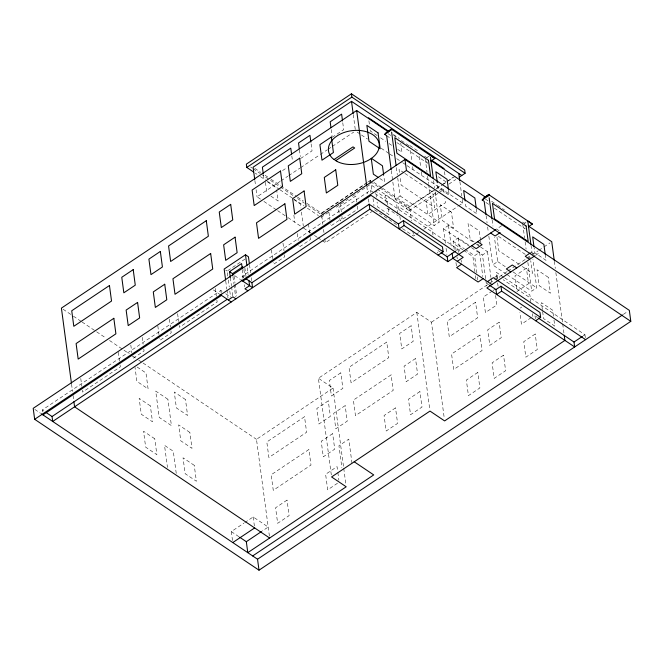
<?xml version="1.0" encoding="UTF-8"?>
<svg xmlns="http://www.w3.org/2000/svg" width="664" height="664" viewBox="0 0 664 664"><rect width="100%" height="100%" fill="white"/><g stroke="black" fill="none" stroke-linecap="round" stroke-linejoin="round"><path stroke-width="0.5" stroke-dasharray="3.32 2.49" d="M282.524 170.607L286.823 167.726M300.593 158.505L312.03 150.852L311.001 143.092M332.249 137.323L343.686 129.663L342.649 121.902M260.479 199.125L257.043 196.818L280.15 181.347M281.005 180.774L287.852 176.192M288.707 175.62L299.837 168.175M300.692 167.602L319.517 155.002M320.372 154.43L327.219 149.848M328.074 149.275L331.502 146.985M332.357 146.412L353.746 132.086M227.785 276.033L227.121 271.053L245.033 259.06M367.25 182.426L321.376 213.127L322.87 224.357M368.08 181.861L370.578 180.193L373.126 181.903M329.908 207.824L320.571 214.065L305.216 203.74M330.755 207.251L365.54 183.969M321.011 217.36L331.145 210.579M336.241 207.168L348.135 199.208M352.376 196.361L370.221 184.426L376.231 188.46M42.562 411.929L42.297 409.962L220.83 290.458L222.457 291.554M242.418 278.166L242.161 276.191L370.346 190.385L373.791 192.701M426.902 157.559L429.401 155.891M321.982 240.484L325.327 242.733L371.989 211.501M435.103 191.813L439.161 222.224L434.165 225.569L395.146 199.325L400.143 195.98L397.437 175.711M406.26 208.662L433.351 190.535M436.746 188.261L440.987 185.422M441.834 184.858L446.075 182.019M446.93 181.446L452.865 177.471M435.941 192.792L409.24 210.662L408.8 207.375L435.443 189.539M436.306 188.966L442.324 184.932M443.179 184.36L455.214 176.309M439.385 190.485L443.693 187.605M448.856 184.144L455.745 179.529M437.85 193.498L426.188 201.3L427.94 214.464L445.436 202.752L444.897 198.702M438.68 192.942L443.685 189.597L444.357 194.652M402.525 228.623L413.547 236.044L415.241 234.907M416.096 234.334L418.635 232.632M423.732 229.229L457.662 206.512M458.517 205.948L462.758 203.109L461.936 196.984M445.386 243.182L443.469 228.789L448.466 225.445L475.607 243.696M454.209 249.365L453.122 241.273L458.127 237.928L469.282 245.431M456.442 250.569L458.135 249.432L374.654 193.282M501.685 225.66L496.597 229.063L500.274 231.537M476.885 272.912L474.586 255.706L479.582 252.353L476.154 250.046M524.444 223.162L526.104 221.992M485.641 278.673L482.487 255.026L487.484 251.681L480.703 247.116M331.303 474.893L318.405 378.256L416.818 312.379L431.451 322.223L444.349 418.859M506.259 274.058L492.688 264.928L497.685 261.583L494.439 237.264M494.605 277.378L497.153 275.676L499.735 277.411M269.393 536.031L256.487 439.327L333.037 388.091L318.405 378.256M431.451 322.223L489.019 283.694M489.874 283.121L507.064 271.618M507.918 271.045L525.963 258.968M526.826 258.387L531.117 255.516M531.98 254.943L537.989 250.917M538.853 250.336L543.144 247.464M544.007 246.892L550.016 242.866M535.616 255.3L539.857 252.469M492.323 291.039L483.334 297.049L485.409 312.578L496.846 304.925L495.551 295.214M493.144 290.492L494.78 289.396M507.105 274.63L531.698 291.172L536.703 287.827L532.918 259.45M520.178 308.104L521.813 307.017M531.241 317.616L521.439 324.181L519.879 312.536M232.508 540.571L231.313 531.598L243.929 523.149M244.767 522.585L253.183 516.957L268.198 527.058L262.305 530.992M337.503 483.251L327.692 489.816L325.617 474.287L337.063 466.626L337.71 471.481M583.258 335.843L584.934 334.714L503.179 279.727M623.33 314.396L627.621 311.524M393.345 134.46L399.338 138.494M409.812 145.54L417.789 150.902M393.611 135.365L396.192 137.099M401.346 140.56L409.937 146.346M424.553 156.173L427.989 158.48M491.584 201.25L496.738 204.719M497.593 205.3L504.474 209.924M522.518 222.058L525.954 224.374M387.917 133.58L391.312 135.854M485.45 199.125L487.99 200.835M386.656 135.722L390.897 138.577M396.84 142.569L427.657 163.302M485.899 202.47L489.285 204.753M494.381 208.172L525.199 228.906L523.987 226.59M377.111 135.522L370.255 130.908L369.981 128.882M380.53 137.822L385.676 141.283M389.104 143.59L391.669 145.316M397.67 149.35L401.952 152.23L400.741 143.117M438.456 176.782L445.843 181.753M357.182 132.095L360.618 134.41M361.473 134.991L367.491 139.033M381.236 148.279L388.971 153.484M389.834 154.056L393.271 156.372M396.707 158.679L401.861 162.149M402.724 162.73L406.161 165.037M407.015 165.618L462.758 203.109M531.2 252.337L534.877 254.81M404.102 172.889L399.056 169.494L399.438 172.399M404.94 173.453L432.704 192.12L434.779 207.649L401.122 185.015L400.085 177.255M498.39 236.301L525.307 254.412M528.677 256.669L530.362 257.806M518.966 264.28L498.78 250.702L496.838 236.143M522.336 266.538L532.428 273.327L530.744 260.711M379.775 178.458L384.58 181.695L383.651 174.74M474.179 241.953L470.17 239.256L468.045 223.361L479.267 230.906L480.462 239.845M477.383 244.111L478.985 245.19M476.461 244.269L479.848 246.552M400.143 195.98L439.161 222.224M497.685 261.583L506.167 267.285M512.948 271.85L536.703 287.827M443.469 228.789L470.61 247.041M471.457 247.614L482.487 255.026M373.973 182.475L381.609 187.605M382.456 188.178L409.597 206.429L411.506 220.73M370.628 181.704L379.111 187.406M379.957 187.978L408.8 207.375M377.086 189.041L409.24 210.662M453.122 241.273L464.285 248.776M465.14 249.357L474.586 255.706M462.891 249.838L455.371 244.775L456.043 249.805M463.729 250.403L472.926 256.586L474.934 271.659M503.777 277.336L496.207 272.24L496.987 278.067M504.623 277.901L529.855 294.874L530.768 301.672M386.971 208.181L398.184 215.725M440.697 252.378L437.443 250.187L437.842 253.15M486.214 282.988L488.654 284.632M535.848 316.371L537.566 317.533M374.529 209.799L396.582 224.631M254.802 168.357L260.778 172.374M265.044 175.238L270.165 178.682M271.02 179.263L296.625 196.478M297.472 197.059L303.448 201.076M306.868 203.367L323.6 214.63M250.618 167.013L252.32 168.166M253.175 168.739L259.998 173.329M260.852 173.902L279.619 186.526M280.474 187.099L294.127 196.278M297.538 198.577L304.361 203.167M255.316 173.171L257.026 174.325M260.437 176.616L266.413 180.633M267.268 181.206L279.212 189.24M280.059 189.813L292.857 198.42M293.712 198.992L303.946 205.881M307.366 208.181L318.454 215.634M267.584 181.944L276.398 187.87M293.978 199.69L300.36 203.989L300.9 208.006M270.945 196.179L278.158 201.026L276.672 189.896M263.907 201.433L276.78 210.09M277.643 210.662L287.08 217.012M287.935 217.593L302.784 227.578M303.581 228.109L311.109 233.172M314.454 235.421L316.96 237.114M317.799 237.671L321.144 239.92M242.161 276.191L243.779 277.286M234.691 275.66L240.376 279.486M225.636 270.049L227.121 271.053M225.71 293.745L230.591 297.024M213.36 289.927L219.054 293.754M63.13 309.275L72.584 315.632M73.438 316.213L81.174 321.417M82.037 321.99L95.782 331.245M96.645 331.817L106.099 338.175M109.535 340.491L129.297 353.787M132.742 356.095L137.896 359.564M138.751 360.145L142.196 362.453M143.05 363.034L256.487 439.327M137.166 367.059L145.98 372.985L148.097 388.888L136.884 381.343L135.024 367.424M231.313 531.598L238.816 536.645M42.297 409.962L43.924 411.049M34.827 409.431L40.512 413.257M426.446 160.987L427.251 162.531M584.934 334.714L585.333 337.677M554.349 261.251L555.303 268.447M555.851 272.555L562.574 322.928M562.715 323.957L563.943 333.212M545.21 254.353L546.007 260.321L534.794 252.776L534.13 247.805M553.461 316.18L552.664 310.212L541.451 302.668L542.513 310.619M553.992 320.156L554.789 326.115L543.567 318.571L542.646 311.615M531.017 245.257L532.105 253.366M522.775 224.283L524.585 237.828M525.133 241.928L526.087 249.108M527.872 262.446L531.698 291.172M534.985 315.79L535.383 318.753M532.503 313.723L532.877 316.529M492.14 220.033L492.954 226.109M497.153 275.676L497.543 278.631M497.635 282.914L498.149 286.798M486.114 215.692L487.077 222.872M487.625 226.972L488.306 232.101M488.853 236.21L492.688 264.928M487.484 251.681L490.912 277.386M491.053 278.415L491.609 282.607M476.337 208.936L477.001 213.908L465.779 206.363L465.115 201.391M480.595 240.841L480.861 242.825M485.774 279.702L486.612 285.952M479.582 252.353L482.828 276.647M477.424 276.963L477.823 280M475.474 275.684L475.88 278.697M459.895 181.662L461.804 195.955M458.127 237.928L459.878 251.083M461.098 260.197L461.364 262.222M458.135 249.432L458.534 252.395M448.54 190.236L449.196 195.208L437.983 187.663L437.451 183.687M456.981 256.835L457.247 258.852M444.498 171.627L445.038 175.678M455.961 262.529L456.5 266.579M448.466 225.445L451.346 247.033M446.075 248.319L446.897 254.486M433.617 180.666L434.563 187.763M425.234 158.679L427.043 172.225M427.591 176.325L428.546 183.513M428.687 184.534L434.165 225.569M432.978 235.014L432.206 229.196L398.549 206.562L399.33 212.389M419.258 156.472L420.602 166.523M421.275 171.544L421.806 175.57M410.485 150.562L411.962 161.618M412.626 166.647L413.033 169.66M412.867 230.939L413.547 236.044M416.818 312.379L429.849 410.045M396.358 167.602L397.304 174.698M399.844 216.265L400.624 222.091M397.919 213.7L396.433 202.57L385.211 195.025L386.29 203.118M391.312 170.607L395.146 199.325M387.643 204.653L386.846 198.694L375.633 191.149L376.422 197.108M388.174 208.629L388.971 214.588L377.75 207.043L377.086 202.08M368.902 120.79L369.441 124.832M370.578 180.193L372.081 191.423M373.035 198.569L373.99 205.715M369.782 181.131L370.114 183.596M370.346 190.385L370.612 192.361M366.81 186.584L367.773 193.78M368.454 198.926L369.001 203.035M353.281 114.606L355.323 129.92M356.676 202.088L355.862 196.013L338.366 207.724L339.179 213.8M357.215 206.139L357.622 209.177L340.126 220.888L339.719 217.85M331.212 129.563L332.116 136.352M340.126 202.802L341.421 212.505M341.943 216.389L342.201 218.332L330.763 225.984L330.498 224.042M328.946 212.397L329.983 220.166M323.551 229.462L323.957 232.524M324.779 238.65L325.327 242.733M351.995 463.281L348.783 439.153L338.939 445.743L341.885 467.854M333.037 388.091L343.595 467.257M343.736 468.286L345.927 484.728M299.431 149.773L300.336 156.563M308.478 223.984L309.773 233.695M310.287 237.571L310.544 239.513L299.107 247.166L298.85 245.232M337.843 472.453L338.881 480.213M301.431 212.032L303.315 226.1M291.811 155.932L292.459 160.779M297.298 233.587L298.202 240.376M293.861 215.169L294.799 222.208M282.988 243.157L284.026 250.926M284.541 254.802L284.798 256.744L273.352 264.405L273.095 262.463M265.451 182.351L266.936 193.481M263.417 174.931L264.064 179.786M271.41 249.847L272.58 258.587M254.868 180.475L255.549 185.58M256.088 189.663L257.043 196.818M249.506 264.753L250.577 272.73M251.241 277.718L251.639 280.706M247.199 267.741L248.137 274.722M244.825 267.592L246.037 276.672M243.879 269.41L244.817 276.448M242.393 269.625L243.472 277.701M244.41 284.756L244.684 286.782M234.035 276L234.973 283.038M235.106 284.043L236.716 296.102M232.931 276.647L233.877 283.711M234.01 284.723L235.62 296.825M230.367 277.676L231.437 285.752M231.578 286.757L232.782 295.837M228.316 280.025L229.254 287.006M229.786 290.99L230.582 296.974M225.743 281.013L226.806 288.989M226.947 289.985L228.009 297.962M253.183 516.957L254.378 525.929M220.83 290.458L221.228 293.422M215.327 288.442L216.364 296.21M216.879 300.087L217.145 302.029L179.413 327.277L179.155 325.343M177.603 313.698L178.641 321.459M169.386 319.193L170.424 326.954M170.947 330.838L171.204 332.78L159.758 340.441L159.501 338.499M157.816 325.883L158.978 334.614M176.242 473.357L173.287 451.246L164.514 445.345L167.461 467.456M142.245 337.362L143.15 344.151M143.797 349.007L144.055 350.949L132.609 358.61L132.352 356.668M130.8 345.023L131.837 352.783M118.366 352.285L119.528 361.017M120.051 364.901L120.308 366.843L82.585 392.092L82.319 390.15M80.767 378.505L81.805 386.274M71.563 384.199L72.517 391.395M73.073 395.503L73.621 399.62M340.798 372.819L329.361 380.48L331.427 396.01L342.873 388.349L340.798 372.819M386.738 342.076L349.015 367.325L351.082 382.846L388.813 357.597L386.738 342.076M411.14 325.742L399.695 333.403L401.77 348.924L413.216 341.271L411.14 325.742M304.535 416.726L266.812 441.975L268.887 457.504L306.61 432.256L304.535 416.726M328.282 400.832L316.844 408.493L318.911 424.014L330.357 416.353L328.282 400.832M475.59 302.236L447.196 321.243L449.271 336.764L477.665 317.766L475.59 302.236M526.428 268.214L514.99 275.867L517.065 291.396L528.502 283.736L526.428 268.214M345.172 405.613L333.735 413.265L335.801 428.795L347.247 421.134L345.172 405.613M391.113 374.861L353.389 400.11L355.464 415.639L393.188 390.39L391.113 374.861M415.515 358.527L404.069 366.188L406.144 381.717L417.59 374.056L415.515 358.527M308.909 449.511L271.186 474.76L273.261 490.289L310.984 465.041L308.909 449.511M332.664 433.617L321.218 441.278L323.285 456.807L334.731 449.146L332.664 433.617M479.964 335.029L451.57 354.028L453.645 369.558L482.039 350.55L479.964 335.029M499.154 322.181L487.716 329.842L489.783 345.363L501.22 337.71L499.154 322.181M395.52 407.87L384.074 415.531L386.149 431.052L397.595 423.391L395.52 407.87M419.922 391.536L408.476 399.197L410.551 414.726L421.989 407.065L419.922 391.536M287.031 500.116L275.593 507.769L277.66 523.298L289.106 515.637L287.031 500.116M477.806 372.421L466.36 380.082L468.435 395.611L479.881 387.95L477.806 372.421M503.553 355.19L492.115 362.851L494.19 378.372L505.628 370.719L503.553 355.19M535.209 334.009L523.771 341.661L525.838 357.19L537.276 349.53L535.209 334.009M451.47 212.206L440.249 204.661L442.373 220.564L453.587 228.109L451.47 212.206M548.273 277.32L537.06 269.775L539.185 285.669L550.398 293.214L548.273 277.32M185.48 399.554L174.267 392.009L176.383 407.912L187.605 415.457L185.48 399.554M167.909 399.288L155.716 391.088L159.227 417.407L171.42 425.607L167.909 399.288M150.363 405.887L139.149 398.342L141.274 414.236L152.488 421.781L150.363 405.887M189.871 432.455L178.657 424.91L180.774 440.805L191.996 448.349L189.871 432.455M154.753 438.779L143.54 431.235L145.657 447.138L156.878 454.682L154.753 438.779M194.262 465.348L183.04 457.803L185.165 473.706L196.378 481.251L194.262 465.348"/><path stroke-width="1" d="M391.179 169.577L386.656 135.722L384.68 134.394L386.224 132.435L391.221 129.09L434.879 158.464L430.87 161.153M485.982 214.663L484.197 201.325L482.213 199.997C484.579 196.32 495.543 190.452 483.757 198.038M459.197 177.23L465.107 173.262L464.675 169.976L351.43 93.815L246.352 164.149L246.792 167.436L253.615 172.026M246.792 167.436L351.87 97.102L351.43 93.815M461.779 175.495L351.513 101.335L253.092 167.203L254.727 179.454M388.457 131.895L356.659 110.506L61.412 308.121L71.421 383.169M334.05 159.543L352.991 146.868L354.684 148.006L335.752 160.68M384.68 134.394L391.901 129.555L391.221 129.09M249.373 263.757L248.444 256.777L245.472 254.777L224.15 269.053L225.611 280.017M230.367 277.676L229.553 271.626L241.58 263.575L242.26 268.621M232.798 275.643L232.524 273.626L242.841 266.721M404.99 159.484L33.2 408.335L34.661 419.299L259.01 570.185L630.8 321.343L629.339 310.37L404.99 159.484L406.459 170.457L630.8 321.343M34.661 419.299L406.459 170.457M42.953 414.892L221.494 295.397M242.816 281.121L371.01 195.324L463.206 257.333L457.272 261.309M369.142 204.064L369.823 209.202L52.705 421.457L52.049 416.519L227.146 299.323M241.19 280.034L252.569 287.686L251.905 282.698L369.167 204.271L398.433 223.951L399.089 228.881L404.086 225.536L403.43 220.606L398.433 223.951M228.275 299.954L232.923 296.849L235.894 298.85M482.213 199.997L489.434 195.158L488.762 194.693M438.107 255.125L443.104 251.781L442.448 246.842L403.43 220.606M455.595 251.133L447.204 256.752L441.51 252.926M369.823 209.202L447.86 261.682L495.751 229.628M500.166 232.599L495.078 236.002L490.663 233.039M461.638 264.239L456.641 267.592L478.097 282.026L483.093 278.673M528.403 226.756L532.42 224.067L527.772 220.929L530.885 244.244M487.459 281.611L493.402 277.643L585.598 339.653M530.353 252.901L525.265 256.312L529.681 259.275M534.769 255.872L486.878 287.927L574.659 346.965L574.003 342.035L538.429 318.106M500.971 286.209L501.627 291.139L496.63 294.484L495.966 289.554L500.971 286.209L539.99 312.445L540.645 317.384L535.649 320.729M232.773 542.563L254.644 527.921M564.217 335.27L564.906 340.408L444.623 420.918L429.99 411.074L331.577 476.951L346.201 486.787L247.788 552.655L246.327 541.691L261.467 531.557M252.669 555.942L373.724 474.909L354.219 461.787M574.003 342.035L582.411 336.407M259.01 570.185L257.541 559.221L622.475 314.968M351.87 97.102L465.107 173.262M488.754 194.635L532.42 224.067M368.495 117.752L389.062 131.58M431.766 160.306L444.091 168.59M430.562 160.215L485.567 197.208M528.536 226.109L551.742 241.713L554.208 260.222M477.698 241.713L482.106 244.684L476.171 248.651L471.764 245.688M516.716 267.957L512.301 264.986L506.366 268.962L510.774 271.925M378.173 177.379L373.359 174.151L371.242 158.248L382.456 165.792L383.651 174.74M404.086 225.536L443.104 251.781M491.875 284.582L452.856 258.337L452.176 253.2M501.627 291.139L540.645 317.384M489.468 285.18L495.966 289.554M245.406 278.374L251.913 282.748M229.553 271.626L232.524 273.626M247.921 290.799L244.95 288.798L249.598 285.686L248.934 280.698M219.867 294.301L231.246 301.954M269.659 538.023L74.575 406.816L73.895 401.678M239.654 537.209L246.327 541.691M46.364 412.693L52.049 416.519M41.326 413.796L257.541 559.221M430.239 155.326L434.879 158.464M545.21 254.353L543.891 244.418L532.669 236.874L533.997 246.809M489.169 197.731L492.007 219.02M476.204 207.94L474.876 198.005L463.663 190.46L464.983 200.395M458.807 173.495L459.762 180.641M448.407 189.248L447.079 179.305L435.858 171.76L437.319 182.691M447.171 256.545L447.86 261.682M430.504 157.36L433.343 178.641M391.627 132.128L396.084 165.577M356.659 110.506L366.669 185.555M351.513 101.335L353.148 113.585M342.524 120.931L341.611 114.142L330.174 121.794L330.954 127.621M310.868 142.121L309.963 135.323L298.526 142.984L299.298 148.802M291.554 153.99L290.774 148.163L262.38 167.17L263.293 173.96M245.472 254.777L246.933 265.741M109.46 285.52L71.729 310.769L73.804 326.298L111.527 301.049L109.46 285.52M133.207 269.625L121.761 277.286L123.836 292.807L135.273 285.155L133.207 269.625M160.348 251.457L148.91 259.118L150.977 274.639L162.423 266.978L160.348 251.457M206.288 220.705L168.565 245.962L170.64 261.483L208.363 236.235L206.288 220.705M230.69 204.379L219.244 212.032L221.319 227.561L232.765 219.9L230.69 204.379M280.507 171.03L252.112 190.037L254.188 205.566L282.582 186.559L280.507 171.03M299.696 158.19L288.259 165.851L290.326 181.372L301.763 173.719L299.696 158.19M331.344 137.008L319.907 144.661L321.982 160.19L333.419 152.529L331.344 137.008M113.835 318.305L76.103 343.562L78.178 359.083L115.901 333.834L113.835 318.305M137.581 302.411L126.135 310.071L128.21 325.601L139.647 317.94L137.581 302.411M164.73 284.242L153.284 291.903L155.351 307.432L166.797 299.771L164.73 284.242M210.662 253.499L172.939 278.747L175.014 294.276L212.737 269.02L210.662 253.499M235.064 237.164L223.627 244.825L225.694 260.346L237.139 252.693L235.064 237.164M284.881 203.823L256.495 222.822L258.562 238.351L286.956 219.344L284.881 203.823M304.07 190.983L292.633 198.636L294.7 214.165L306.146 206.504L304.07 190.983M335.718 169.793L324.281 177.446L326.356 192.975L337.793 185.322L335.718 169.793M337.212 161.535L332.788 158.555A25.589 16.89 -7.6 0 1 349.754 130.991A25.589 16.89 -7.6 0 1 378.339 150.222A25.589 16.89 -7.6 0 1 337.212 161.535M428.463 160.323L394.806 137.689L396.881 153.218L430.529 175.852L428.463 160.323M526.112 226.001L492.464 203.367L494.539 218.896L528.187 241.53L526.112 226.001M378.065 132.891L366.852 125.347L368.976 141.249L380.19 148.794L378.065 132.891"/></g></svg>
